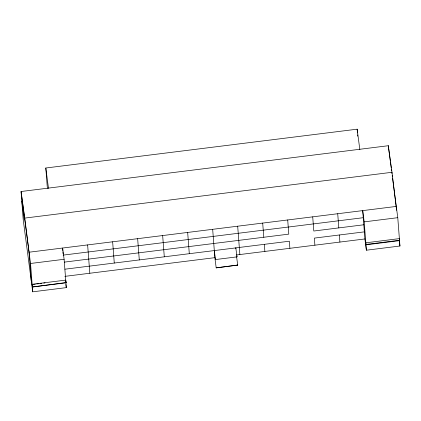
<?xml version="1.0" encoding="UTF-8"?>
<svg xmlns="http://www.w3.org/2000/svg" width="421" height="421" viewBox="0 0 421 421"><rect width="100%" height="100%" fill="white"/><g stroke="black" fill="none" stroke-linecap="round" stroke-linejoin="round"><path stroke-width="0.63" d="M47.373 188.34L45.81 168.005L357.145 129.184L359.834 149.587M391.998 172.294L388.288 145.724L21.05 191.518L24.76 218.089L391.998 172.294L396.582 210.29M31.228 280.56L29.049 252.216L396.287 206.427M63.171 255.115L363.255 217.699M64.108 259.289L66.286 287.627L32.712 291.816L30.533 263.478L64.108 259.289L62.624 248.032L62.824 250.606M397.771 217.683L399.95 246.022L366.375 250.211L364.191 221.872L397.771 217.683L392.54 178.015M64.355 262.12L288.795 234.134L287.706 219.962M363.802 224.782L313.803 231.018L312.714 216.847M64.902 269.203L289.338 241.217L289.885 248.306M364.344 231.866L314.35 238.102L314.892 245.185M64.802 276.371L214.847 257.663L212.679 229.319M236.365 254.979L364.891 238.954L362.707 210.611L364.191 221.872M215.347 258.71L215.484 259.557L237.002 256.873L235.818 247.895M32.133 284.301L65.708 280.112L66.05 282.796L32.475 286.98L32.138 284.443M33.443 284.37L35.38 284.133M36.669 283.97L38.611 283.728M39.9 283.565L41.837 283.328M43.773 283.086L45.063 282.923M366.049 244.822L399.624 240.633L399.597 240.249L366.017 244.438L366.049 244.822L365.802 242.806L399.382 238.618L399.624 240.633M66.034 282.559L32.475 286.98M216.194 267.861L237.702 265.072L216.194 267.861L214.842 257.557M236.865 256.026L237.002 256.873M390.33 161.222L388.288 145.724L388.583 149.592M390.499 162.517L391.183 167.679M391.351 168.974L391.609 170.91M391.777 172.2L391.946 173.494M392.204 175.431L392.372 176.72M399.292 241.023L399.95 246.022M364.891 238.954L366.375 250.211M236.607 256.784L237.712 265.177M214.305 250.574L215.484 259.557M65.729 280.344L66.05 282.796M65.876 284.501L66.286 287.627M45.81 168.005L48.499 188.408M30.533 263.478L21.05 191.518L23.229 219.857L32.712 291.816M21.787 201.085L24.239 219.72M24.76 218.089L29.049 252.216M357.145 129.184L357.492 132.983M357.666 134.883L357.782 136.146M337.721 213.726L338.81 227.898M339.358 234.981L339.905 242.07M262.693 223.083L263.788 237.255M264.33 244.338L264.877 251.421M237.686 226.203L239.865 254.542M235.823 247.895L235.86 248.427M187.666 232.439L189.303 253.695M162.659 235.555L164.295 256.81M137.651 238.675L139.288 259.931M112.644 241.791L114.275 263.046M87.631 244.911L89.815 273.25M62.924 251.895L63.071 253.826"/></g></svg>
